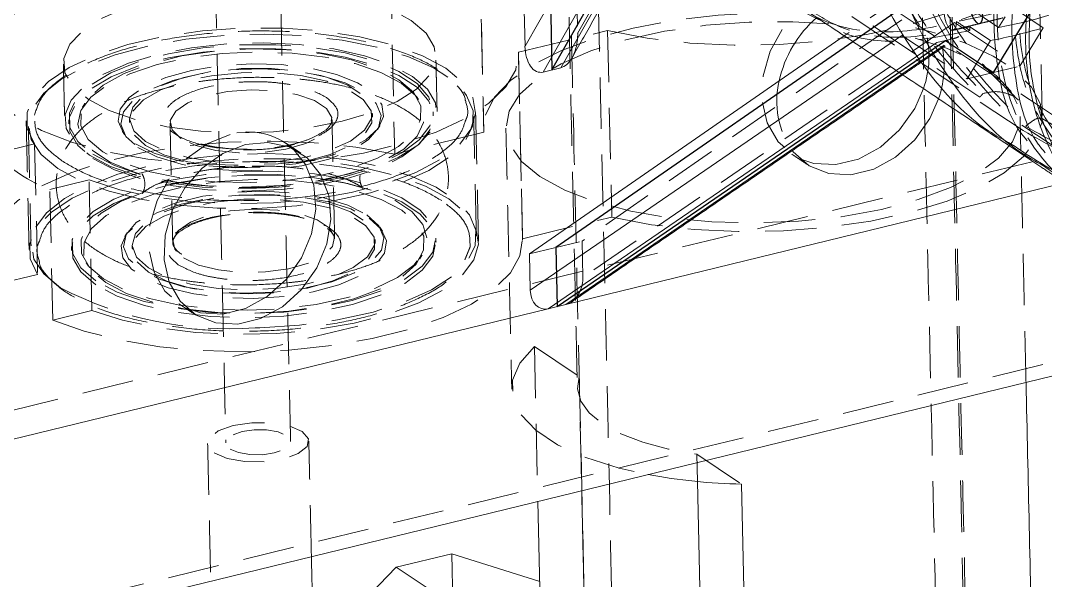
# Model space of a CAD drawing. Header units: millimetres. Extents: x 11 to 421, y 5 to 275.
# Drawn here: x 265.22 to 290.54, y 173.55 to 187.36 of the extents above; entities that cross this region are included whole.
import ezdxf

# ---------------------------------------------------------------- set-up
doc = ezdxf.new("R2010")
doc.units = ezdxf.units.MM
doc.linetypes.add('HIDDEN', pattern=[1.905, 1.27, -0.635])

msp = doc.modelspace()

# ---------------------------------------------------------------- linework, layer by layer
at = {"color": 7, "linetype": 'Continuous'}
for p, q in [((278.349, 186.14), (282.207, 192.925)), ((288.514, 188.726), (278.443, 181.76)), ((278.302, 188.33), (278.349, 186.14)), ((289.252, 186.076), (290.191, 187.609)), ((278.474, 180.3), (288.067, 186.865)), ((288.067, 186.865), (289.252, 186.076)), ((278.443, 181.76), (278.474, 180.3))]:
    msp.add_line(p, q, dxfattribs=at)
at = {"color": 7, "linetype": 'HIDDEN', "lineweight": 0}
for p, q in [((282.198, 192.693), (278.983, 187.039)), ((276.565, 189.201), (276.669, 184.6)), ((274.362, 188.665), (274.465, 184.064)), ((288.913, 185.471), (284.161, 188.634)), ((278.952, 188.488), (278.983, 187.039)), ((288.553, 188.462), (279.093, 181.918)), ((287.253, 188.145), (285.567, 186.98)), ((289.983, 184.641), (284.857, 188.053)), ((289.378, 187.185), (288.665, 187.66)), ((289.378, 187.185), (289.541, 187.451)), ((290.481, 187.179), (289.971, 187.519)), ((277.519, 186.574), (279.722, 187.11)), ((288.292, 187.307), (279.113, 181.025)), ((279.722, 187.11), (279.826, 182.509)), ((288.292, 187.307), (289.902, 186.235)), ((289.18, 186.862), (288.67, 187.202)), ((289.902, 186.235), (290.481, 187.179)), ((286.281, 186.504), (286.991, 186.99)), ((287.85, 186.812), (286.848, 186.127)), ((286.99, 186.032), (288.284, 186.918)), ((286.991, 186.99), (288.602, 185.918)), ((287.85, 186.812), (288.284, 186.918)), ((288.602, 185.918), (289.18, 186.862)), ((277.519, 186.574), (277.622, 181.973)), ((255.658, 175.465), (299.71, 186.187)), ((288.602, 185.918), (289.902, 186.235)), ((291.01, 184.075), (289.703, 184.945)), ((276.669, 184.6), (274.465, 184.064)), ((265.573, 184.316), (264.604, 184.081)), ((265.573, 184.316), (265.646, 181.096)), ((266.917, 183.427), (265.948, 183.191)), ((266.989, 180.206), (266.917, 183.427)), ((266.02, 179.97), (265.948, 183.191)), ((277.622, 181.973), (279.826, 182.509)), ((277.793, 181.602), (279.093, 181.918)), ((279.093, 181.918), (279.113, 181.025)), ((265.646, 181.096), (264.676, 180.86)), ((259.623, 171.361), (295.231, 180.028)), ((266.989, 180.206), (266.02, 179.97)), ((277.915, 179.314), (278.001, 175.495)), ((277.915, 179.314), (279.024, 178.58)), ((279.024, 178.58), (279.613, 152.353)), ((281.925, 176.659), (281.94, 175.988)), ((281.925, 176.659), (283.033, 175.925)), ((275.875, 174.207), (276.341, 153.501))]:
    msp.add_line(p, q, dxfattribs=at)
at = {"color": 7, "linetype": 'Continuous', "lineweight": 15}
for p, q in [((277.683, 186.723), (279.954, 190.717)), ((280.542, 190.325), (278.132, 186.087)), ((278.566, 186.192), (280.813, 190.145)), ((277.652, 188.171), (277.683, 186.723)), ((285.567, 186.98), (277.793, 181.602)), ((277.812, 180.708), (286.281, 186.504)), ((278.132, 186.087), (278.566, 186.192)), ((286.848, 186.127), (278.258, 180.247)), ((278.691, 180.353), (286.99, 186.032)), ((278.691, 180.353), (290.941, 183.334)), ((277.793, 181.602), (277.812, 180.708)), ((256.448, 174.939), (278.258, 180.247)), ((278.258, 180.247), (278.691, 180.353)), ((259.996, 171.113), (295.604, 179.78)), ((281.94, 175.988), (282.098, 168.967)), ((283.033, 175.925), (283.206, 168.233)), ((278.001, 175.495), (278.088, 171.623)), ((275.875, 174.207), (274.498, 173.872)), ((278.045, 173.521), (275.875, 174.207)), ((274.498, 173.872), (273.665, 173.002)), ((275.288, 173.348), (274.498, 173.872))]:
    msp.add_line(p, q, dxfattribs=at)
at = {"color": 7, "linetype": 'HIDDEN', "lineweight": 0, "flags": 128}
for points in [[(279.722, 187.11), (280.703, 186.924), (281.755, 186.803), (282.852, 186.751), (283.964, 186.769), (285.063, 186.857), (286.12, 187.012), (287.108, 187.231), (288.001, 187.507), (288.776, 187.834), (289.412, 188.203), (289.894, 188.604), (290.208, 189.027), (290.346, 189.461), (290.306, 189.895), (290.087, 190.317), (289.695, 190.717), (289.142, 191.083), (288.44, 191.407), (287.609, 191.68), (286.67, 191.896), (285.648, 192.047), (284.568, 192.131), (283.459, 192.145), (282.351, 192.089), (281.271, 191.965), (280.248, 191.774), (279.308, 191.524), (278.476, 191.219), (277.774, 190.869), (277.219, 190.481), (276.827, 190.067), (276.607, 189.636), (276.565, 189.201)], [(274.362, 188.665), (273.385, 188.84), (272.339, 188.948), (271.254, 188.987), (270.159, 188.954), (269.084, 188.852), (268.057, 188.683), (267.108, 188.451), (266.261, 188.163), (265.54, 187.827), (264.965, 187.452), (264.551, 187.047), (264.309, 186.625), (264.246, 186.196), (264.364, 185.772), (264.659, 185.366), (265.124, 184.987), (265.746, 184.646), (266.508, 184.353), (267.389, 184.115), (268.365, 183.939), (269.409, 183.829), (270.494, 183.79), (271.589, 183.821), (272.665, 183.922), (273.692, 184.09), (274.643, 184.321), (275.492, 184.608), (276.215, 184.944), (276.792, 185.319), (277.209, 185.723), (277.453, 186.145), (277.519, 186.574)], [(266.893, 185.417), (267.416, 185.14), (268.073, 184.911), (268.837, 184.739), (269.68, 184.63), (270.569, 184.588), (271.47, 184.616), (272.349, 184.712), (273.171, 184.872), (273.905, 185.091), (274.523, 185.359), (275.002, 185.667), (275.321, 186.003), (275.471, 186.353), (275.443, 186.705), (275.241, 187.045), (274.871, 187.359), (274.348, 187.636), (273.692, 187.865), (272.927, 188.038), (272.084, 188.147), (271.195, 188.188), (270.294, 188.16), (269.415, 188.064), (268.593, 187.904), (267.859, 187.686), (267.241, 187.417), (266.763, 187.109), (266.443, 186.774), (266.294, 186.423), (266.321, 186.071), (266.523, 185.732), (266.893, 185.417)], [(285.547, 188.231), (284.992, 188.014), (284.481, 187.651), (284.053, 187.169), (283.739, 186.602), (283.563, 185.995), (283.537, 185.39), (283.664, 184.834), (283.934, 184.368), (284.327, 184.025), (284.47, 183.948)], [(284.829, 187.522), (284.671, 187.53), (283.563, 187.544), (282.454, 187.488), (281.374, 187.363), (280.351, 187.173), (279.412, 186.923), (278.58, 186.618), (277.877, 186.268), (277.323, 185.88), (276.931, 185.466), (276.711, 185.035), (276.669, 184.6)], [(285.185, 187.278), (284.293, 187.327), (283.217, 187.319), (282.151, 187.241), (281.125, 187.093), (280.169, 186.881), (279.311, 186.611), (278.574, 186.289), (277.982, 185.927), (277.55, 185.533), (277.29, 185.119), (277.211, 184.698), (277.315, 184.281), (277.598, 183.88), (278.053, 183.507)], [(288.038, 187.532), (288.049, 187.415), (288.082, 187.299), (288.133, 187.201), (288.193, 187.139), (288.252, 187.122), (288.3, 187.154), (288.33, 187.228), (288.336, 187.334)], [(266.917, 183.427), (267.675, 183.184), (268.539, 183.002), (269.481, 182.885), (270.469, 182.837), (271.472, 182.86), (272.456, 182.953), (273.391, 183.114), (274.244, 183.336), (274.988, 183.613), (275.6, 183.935), (276.058, 184.293), (276.348, 184.674), (276.461, 185.066), (276.392, 185.456), (276.144, 185.831), (275.726, 186.179), (275.15, 186.489), (274.436, 186.751), (273.607, 186.956), (272.69, 187.097), (271.714, 187.17), (270.713, 187.172), (269.718, 187.104), (268.762, 186.967), (267.877, 186.766), (267.09, 186.507), (266.429, 186.2), (265.914, 185.854), (265.562, 185.48), (265.385, 185.09), (265.389, 184.698), (265.573, 184.316)], [(279.826, 182.509), (280.807, 182.322), (281.859, 182.202), (282.955, 182.15), (284.068, 182.168), (285.167, 182.256), (286.224, 182.411), (287.212, 182.63), (288.105, 182.906), (288.879, 183.233), (289.516, 183.601), (289.997, 184.003), (290.311, 184.426), (290.45, 184.86), (290.409, 185.294), (290.19, 185.716), (289.799, 186.115), (289.245, 186.482), (288.544, 186.806), (287.713, 187.079), (287.324, 187.179)], [(266.147, 183.709), (265.735, 184.051), (265.489, 184.42), (265.418, 184.803), (265.524, 185.188), (265.803, 185.563), (266.246, 185.916), (266.84, 186.235), (267.564, 186.51), (268.396, 186.733), (269.309, 186.895), (270.274, 186.993), (271.26, 187.022), (272.234, 186.982), (273.166, 186.874), (274.026, 186.702), (274.786, 186.471), (275.421, 186.188), (275.812, 185.942)], [(266.924, 184.037), (267.447, 183.76), (268.104, 183.531), (268.868, 183.358), (269.711, 183.249), (270.6, 183.208), (271.501, 183.236), (272.38, 183.332), (273.202, 183.492), (273.936, 183.71), (274.554, 183.979), (275.033, 184.287), (275.352, 184.622), (275.502, 184.973), (275.474, 185.325), (275.272, 185.664), (274.902, 185.979), (274.379, 186.256), (273.723, 186.485), (272.958, 186.657), (272.115, 186.766), (271.226, 186.808), (270.325, 186.78), (269.446, 186.684), (268.624, 186.524), (267.89, 186.305), (267.272, 186.037), (266.794, 185.729), (266.474, 185.393), (266.325, 185.043), (266.352, 184.691), (266.554, 184.351), (266.924, 184.037)], [(278.053, 183.507), (278.666, 183.173), (279.42, 182.887), (280.293, 182.657), (281.26, 182.49), (282.293, 182.391), (283.363, 182.363), (284.438, 182.406), (285.488, 182.519), (286.483, 182.7), (287.393, 182.942), (288.193, 183.239), (288.86, 183.582), (289.374, 183.962), (289.721, 184.367), (289.891, 184.786), (289.879, 185.207), (289.684, 185.617), (289.314, 186.005), (288.778, 186.36), (288.092, 186.672), (287.319, 186.919)], [(267.011, 184.058), (267.542, 183.779), (268.21, 183.55), (268.99, 183.381), (269.848, 183.279), (270.749, 183.247), (271.658, 183.287), (272.536, 183.398), (273.347, 183.575), (274.059, 183.81), (274.642, 184.095), (275.073, 184.416), (275.333, 184.762), (275.412, 185.119), (275.307, 185.47), (275.022, 185.803), (274.569, 186.103), (273.966, 186.358), (273.238, 186.558), (272.416, 186.694), (271.531, 186.762), (270.621, 186.758), (269.724, 186.682), (268.875, 186.537), (268.109, 186.33), (267.458, 186.069), (266.949, 185.764), (266.602, 185.428), (266.431, 185.075), (266.444, 184.72), (266.64, 184.376), (267.011, 184.058)], [(267.013, 183.957), (267.544, 183.678), (268.213, 183.449), (268.992, 183.28), (269.85, 183.178), (270.752, 183.146), (271.66, 183.187), (272.538, 183.297), (273.349, 183.474), (274.061, 183.71), (274.644, 183.994), (275.075, 184.316), (275.335, 184.662), (275.414, 185.018), (275.309, 185.369), (275.024, 185.702), (274.571, 186.002), (273.968, 186.257), (273.241, 186.457), (272.418, 186.594), (271.533, 186.661), (270.624, 186.657), (269.726, 186.581), (268.877, 186.436), (268.111, 186.229), (267.46, 185.968), (266.951, 185.663), (266.604, 185.328), (266.434, 184.975), (266.446, 184.619), (266.642, 184.275), (267.013, 183.957)], [(274.628, 185.811), (274.123, 186.076), (273.487, 186.294), (272.746, 186.455), (271.929, 186.552), (271.071, 186.582), (270.207, 186.544), (269.372, 186.439), (268.6, 186.27), (267.923, 186.046), (267.368, 185.776), (266.958, 185.47), (266.711, 185.141), (266.636, 184.802), (266.735, 184.467), (267.006, 184.151), (267.438, 183.865), (268.011, 183.623), (268.703, 183.432), (269.486, 183.302), (270.328, 183.238), (271.193, 183.242), (272.047, 183.315), (272.855, 183.452), (273.583, 183.649), (274.203, 183.898), (274.687, 184.188), (275.017, 184.507), (275.18, 184.843), (275.167, 185.181), (274.981, 185.508), (274.628, 185.811)], [(274.571, 185.898), (274.927, 185.59), (275.108, 185.256), (275.106, 184.911), (274.921, 184.57), (274.56, 184.249), (274.04, 183.961), (273.383, 183.718), (272.618, 183.532), (271.779, 183.411), (270.902, 183.359), (270.026, 183.379), (269.188, 183.47), (268.425, 183.629), (267.772, 183.848), (267.255, 184.117), (266.899, 184.426), (266.718, 184.76), (266.72, 185.105), (266.906, 185.445), (267.267, 185.766), (267.787, 186.055), (268.443, 186.297), (269.208, 186.483), (270.047, 186.605), (270.924, 186.657), (271.801, 186.637), (272.639, 186.545), (273.401, 186.386), (274.055, 186.168), (274.571, 185.898)], [(268.067, 184.315), (268.521, 184.084), (269.103, 183.903), (269.783, 183.782), (270.524, 183.727), (271.286, 183.74), (272.027, 183.822), (272.709, 183.968), (273.294, 184.17), (273.75, 184.417), (274.054, 184.696), (274.188, 184.992), (274.146, 185.289), (273.93, 185.57), (273.55, 185.821), (273.029, 186.029), (272.394, 186.181), (271.678, 186.27), (270.922, 186.291), (270.165, 186.243), (269.448, 186.128), (268.811, 185.953), (268.287, 185.727), (267.904, 185.462), (267.683, 185.172), (267.637, 184.874), (267.767, 184.583), (268.067, 184.315)], [(268.124, 184.228), (268.589, 183.994), (269.188, 183.813), (269.888, 183.695), (270.648, 183.648), (271.423, 183.674), (272.169, 183.772), (272.842, 183.936), (273.403, 184.156), (273.819, 184.42), (274.067, 184.712), (274.131, 185.016), (274.009, 185.313), (273.707, 185.586), (273.242, 185.821), (272.643, 186.002), (271.943, 186.119), (271.183, 186.166), (270.408, 186.14), (269.662, 186.042), (268.989, 185.878), (268.428, 185.658), (268.012, 185.394), (267.764, 185.102), (267.7, 184.799), (267.822, 184.501), (268.124, 184.228)], [(268.312, 184.375), (268.022, 184.64), (267.914, 184.929), (267.995, 185.223), (268.259, 185.503), (268.69, 185.752), (269.26, 185.955), (269.934, 186.098), (270.67, 186.172), (271.421, 186.173), (272.14, 186.101), (272.783, 185.96), (273.307, 185.76), (273.681, 185.512), (273.882, 185.233), (273.895, 184.939), (273.722, 184.65), (273.372, 184.383), (272.867, 184.155), (272.24, 183.981), (271.529, 183.872), (270.78, 183.834), (270.039, 183.869), (269.353, 183.977), (268.765, 184.149), (268.312, 184.375)], [(268.314, 184.274), (268.767, 184.048), (269.355, 183.876), (270.041, 183.769), (270.782, 183.733), (271.531, 183.771), (272.242, 183.881), (272.869, 184.055), (273.374, 184.282), (273.724, 184.549), (273.898, 184.838), (273.884, 185.132), (273.684, 185.411), (273.309, 185.659), (272.785, 185.86), (272.143, 186.001), (271.424, 186.073), (270.672, 186.071), (269.937, 185.997), (269.262, 185.854), (268.692, 185.652), (268.261, 185.403), (267.997, 185.122), (267.917, 184.829), (268.025, 184.54), (268.314, 184.274)], [(276.175, 185.598), (276.242, 185.507), (276.401, 185.129), (276.384, 184.743), (276.19, 184.362), (275.828, 183.997), (275.307, 183.659), (274.646, 183.361), (273.864, 183.111), (272.988, 182.918), (272.045, 182.787), (271.066, 182.723), (270.082, 182.729), (269.125, 182.803), (268.226, 182.944), (267.413, 183.146), (266.712, 183.404), (266.147, 183.709)], [(269.182, 184.448), (268.966, 184.661), (268.923, 184.892), (269.057, 185.122), (269.356, 185.329), (269.794, 185.495), (270.332, 185.606), (270.922, 185.652), (271.511, 185.627), (272.047, 185.536), (272.483, 185.385), (272.78, 185.189), (272.911, 184.964), (272.865, 184.731), (272.645, 184.51), (272.273, 184.321), (271.779, 184.181), (271.209, 184.102), (270.613, 184.091), (270.044, 184.15), (269.552, 184.272), (269.182, 184.448)], [(270.404, 184.545), (269.849, 184.328), (269.338, 183.965), (268.91, 183.483), (268.596, 182.917), (268.42, 182.309), (268.394, 181.705), (268.521, 181.149), (268.791, 180.682), (269.185, 180.34), (269.327, 180.263)], [(274.465, 184.064), (273.504, 184.236), (272.477, 184.344), (271.41, 184.385), (270.332, 184.357), (269.272, 184.262), (268.256, 184.101), (267.313, 183.879), (266.466, 183.602), (265.739, 183.277), (265.15, 182.913), (264.714, 182.519), (264.445, 182.105), (264.348, 181.684), (264.426, 181.265), (264.676, 180.86)], [(271.016, 179.776), (271.132, 179.779), (272.112, 179.842), (273.054, 179.973), (273.931, 180.166), (274.712, 180.416), (275.374, 180.714), (275.894, 181.052), (276.257, 181.417), (276.45, 181.799), (276.467, 182.184), (276.308, 182.562), (275.978, 182.919), (275.487, 183.244), (274.852, 183.526), (274.092, 183.757), (273.232, 183.93), (272.3, 184.037), (271.326, 184.077), (270.34, 184.048), (269.376, 183.95), (268.463, 183.788), (267.63, 183.565), (266.906, 183.29), (266.312, 182.971), (265.869, 182.618), (265.59, 182.243), (265.485, 181.858), (265.556, 181.475), (265.801, 181.106), (266.213, 180.764), (266.213, 180.764)], [(266.989, 180.206), (267.747, 179.964), (268.611, 179.781), (269.553, 179.664), (270.541, 179.616), (271.544, 179.639), (272.529, 179.732), (273.463, 179.893), (274.316, 180.115), (275.061, 180.392), (275.672, 180.715), (276.13, 181.072), (276.421, 181.453), (276.533, 181.845), (276.465, 182.235), (276.217, 182.61), (275.798, 182.958), (275.223, 183.268), (274.509, 183.53), (273.679, 183.735), (272.762, 183.876), (271.787, 183.949), (270.785, 183.951), (269.79, 183.883), (268.835, 183.746), (267.949, 183.545), (267.163, 183.286), (266.501, 182.979), (265.986, 182.633), (265.635, 182.259), (265.458, 181.87), (265.461, 181.478), (265.646, 181.096)], [(267.081, 180.938), (266.71, 181.256), (266.514, 181.6), (266.501, 181.955), (266.672, 182.308), (267.019, 182.644), (267.528, 182.948), (268.179, 183.21), (268.945, 183.417), (269.794, 183.561), (270.692, 183.637), (271.601, 183.642), (272.486, 183.574), (273.309, 183.438), (274.036, 183.238), (274.639, 182.983), (275.092, 182.682), (275.377, 182.35), (275.482, 181.998), (275.403, 181.642), (275.143, 181.296), (274.712, 180.974), (274.129, 180.69), (273.417, 180.455), (272.606, 180.278), (271.728, 180.167), (270.82, 180.127), (269.918, 180.158), (269.06, 180.261), (268.28, 180.43), (267.612, 180.659), (267.081, 180.938)], [(267.083, 180.837), (266.713, 181.155), (266.517, 181.499), (266.504, 181.855), (266.674, 182.207), (267.021, 182.543), (267.531, 182.848), (268.181, 183.109), (268.947, 183.316), (269.796, 183.461), (270.694, 183.537), (271.604, 183.541), (272.488, 183.474), (273.311, 183.337), (274.039, 183.137), (274.641, 182.882), (275.094, 182.582), (275.379, 182.249), (275.484, 181.898), (275.405, 181.542), (275.145, 181.196), (274.715, 180.874), (274.131, 180.589), (273.42, 180.354), (272.608, 180.177), (271.73, 180.066), (270.822, 180.026), (269.92, 180.058), (269.062, 180.16), (268.283, 180.329), (267.614, 180.558), (267.083, 180.837)], [(267.271, 180.984), (266.918, 181.286), (266.732, 181.614), (266.719, 181.952), (266.882, 182.288), (267.212, 182.607), (267.696, 182.897), (268.315, 183.145), (269.044, 183.342), (269.852, 183.48), (270.706, 183.552), (271.571, 183.556), (272.413, 183.492), (273.196, 183.362), (273.888, 183.172), (274.461, 182.929), (274.892, 182.644), (275.163, 182.327), (275.263, 181.993), (275.188, 181.654), (274.94, 181.325), (274.531, 181.019), (273.976, 180.748), (273.299, 180.524), (272.527, 180.356), (271.692, 180.251), (270.828, 180.212), (269.97, 180.242), (269.153, 180.34), (268.412, 180.501), (267.776, 180.718), (267.271, 180.984)], [(267.328, 180.897), (267.844, 180.627), (268.498, 180.408), (269.26, 180.25), (270.098, 180.158), (270.974, 180.138), (271.852, 180.19), (272.691, 180.311), (273.455, 180.497), (274.112, 180.74), (274.632, 181.028), (274.993, 181.35), (275.179, 181.69), (275.181, 182.035), (275, 182.369), (274.643, 182.677), (274.127, 182.947), (273.474, 183.166), (272.711, 183.324), (271.873, 183.416), (270.997, 183.436), (270.12, 183.384), (269.281, 183.262), (268.516, 183.076), (267.859, 182.834), (267.339, 182.546), (266.978, 182.224), (266.793, 181.884), (266.79, 181.539), (266.971, 181.205), (267.328, 180.897)], [(273.832, 182.48), (274.131, 182.212), (274.262, 181.921), (274.215, 181.622), (273.995, 181.333), (273.612, 181.068), (273.088, 180.842), (272.45, 180.667), (271.734, 180.552), (270.977, 180.504), (270.221, 180.525), (269.505, 180.614), (268.87, 180.766), (268.349, 180.973), (267.969, 181.224), (267.753, 181.506), (267.711, 181.803), (267.845, 182.098), (268.148, 182.377), (268.605, 182.624), (269.19, 182.826), (269.872, 182.972), (270.613, 183.054), (271.375, 183.068), (272.116, 183.013), (272.796, 182.891), (273.378, 182.71), (273.832, 182.48)], [(273.775, 182.567), (274.077, 182.293), (274.199, 181.996), (274.135, 181.693), (273.887, 181.401), (273.471, 181.137), (272.91, 180.916), (272.237, 180.753), (271.491, 180.655), (270.716, 180.629), (269.956, 180.676), (269.256, 180.793), (268.657, 180.974), (268.192, 181.208), (267.89, 181.482), (267.768, 181.779), (267.832, 182.082), (268.08, 182.375), (268.496, 182.638), (269.057, 182.859), (269.73, 183.022), (270.476, 183.12), (271.251, 183.146), (272.011, 183.1), (272.711, 182.982), (273.31, 182.801), (273.775, 182.567)], [(268.382, 181.254), (268.092, 181.52), (267.985, 181.809), (268.065, 182.103), (268.329, 182.383), (268.76, 182.632), (269.33, 182.835), (270.005, 182.977), (270.74, 183.052), (271.491, 183.053), (272.211, 182.981), (272.853, 182.84), (273.377, 182.64), (273.751, 182.392), (273.952, 182.112), (273.965, 181.819), (273.792, 181.529), (273.442, 181.263), (272.937, 181.035), (272.31, 180.861), (271.599, 180.752), (270.85, 180.714), (270.109, 180.749), (269.423, 180.856), (268.835, 181.028), (268.382, 181.254)], [(268.384, 181.154), (268.837, 180.928), (269.425, 180.756), (270.111, 180.649), (270.852, 180.613), (271.601, 180.651), (272.312, 180.76), (272.939, 180.934), (273.444, 181.162), (273.794, 181.429), (273.968, 181.718), (273.954, 182.012), (273.754, 182.291), (273.38, 182.539), (272.855, 182.74), (272.213, 182.88), (271.494, 182.952), (270.743, 182.951), (270.007, 182.877), (269.332, 182.734), (268.762, 182.532), (268.331, 182.282), (268.067, 182.002), (267.987, 181.708), (268.095, 181.419), (268.384, 181.154)], [(269.248, 181.503), (269.619, 181.327), (270.11, 181.205), (270.679, 181.146), (271.275, 181.157), (271.845, 181.236), (272.339, 181.376), (272.712, 181.565), (272.931, 181.786), (272.977, 182.019), (272.846, 182.244), (272.549, 182.441), (272.113, 182.591), (271.577, 182.683), (270.988, 182.707), (270.398, 182.661), (269.861, 182.551), (269.423, 182.384), (269.123, 182.177), (268.989, 181.947), (269.032, 181.716), (269.248, 181.503)], [(266.02, 179.97), (266.799, 179.693), (267.688, 179.472), (268.664, 179.311), (269.701, 179.216), (270.772, 179.189), (271.849, 179.23), (272.903, 179.339), (273.906, 179.512), (274.833, 179.745), (275.658, 180.032), (276.359, 180.365), (276.919, 180.736), (277.323, 181.135), (277.559, 181.551), (277.622, 181.973)], [(277.915, 179.314), (277.555, 178.906), (277.376, 178.483), (277.382, 178.057), (277.575, 177.642), (277.947, 177.25), (278.489, 176.891), (279.184, 176.577), (280.011, 176.316), (280.722, 176.158)], [(279.024, 178.58), (278.977, 178.273), (279.06, 177.97), (279.27, 177.679), (279.603, 177.407), (280.048, 177.163), (280.594, 176.954), (281.225, 176.784), (281.925, 176.659)], [(270.01, 176.692), (270.331, 176.554), (270.768, 176.478), (271.254, 176.474), (271.716, 176.544), (272.084, 176.676), (272.301, 176.851), (272.334, 177.042), (272.178, 177.219), (271.858, 177.357), (271.421, 177.434), (270.934, 177.437), (270.472, 177.368), (270.105, 177.235), (269.888, 177.06), (269.855, 176.87), (270.01, 176.692)], [(270.401, 176.787), (270.606, 176.699), (270.885, 176.65), (271.197, 176.647), (271.492, 176.692), (271.728, 176.777), (271.866, 176.889), (271.888, 177.011), (271.788, 177.125), (271.583, 177.213), (271.303, 177.261), (270.992, 177.264), (270.696, 177.219), (270.461, 177.135), (270.322, 177.023), (270.301, 176.901), (270.401, 176.787)]]:
    msp.add_lwpolyline(points, dxfattribs=at)
at = {"color": 7, "linetype": 'Continuous', "flags": 128}
msp.add_lwpolyline([(288.887, 187.28), (288.937, 187.297), (288.972, 187.356), (288.987, 187.448), (288.979, 187.559), (288.949, 187.672), (288.902, 187.77), (288.846, 187.838), (288.788, 187.866), (288.738, 187.849), (288.703, 187.791), (288.688, 187.699), (288.696, 187.588), (288.726, 187.475), (288.773, 187.376), (288.829, 187.308), (288.887, 187.28)], dxfattribs=at)
at = {"color": 7, "linetype": 'Continuous', "lineweight": 15, "flags": 128}
for points in [[(284.47, 183.948), (284.815, 183.832), (285.36, 183.803), (285.922, 183.94), (286.46, 184.233), (286.934, 184.66), (287.308, 185.189), (287.523, 185.677)], [(284.284, 184.149), (284.308, 184.119), (284.701, 183.777), (285.188, 183.584), (285.733, 183.555), (286.295, 183.692), (286.833, 183.984), (287.307, 184.411), (287.681, 184.94), (287.896, 185.429)], [(270.778, 184.297), (270.222, 184.08), (269.711, 183.717), (269.283, 183.234), (268.97, 182.668), (268.793, 182.06), (268.768, 181.456), (268.895, 180.9), (269.165, 180.434), (269.558, 180.091), (270.045, 179.898), (270.59, 179.869), (271.152, 180.006), (271.69, 180.299), (272.164, 180.725), (272.539, 181.255), (272.786, 181.847), (272.888, 182.459), (272.837, 183.045), (272.636, 183.561), (272.302, 183.969), (271.857, 184.239), (271.336, 184.351), (270.778, 184.297)], [(269.327, 180.263), (269.672, 180.147), (270.217, 180.118), (270.779, 180.254), (271.317, 180.547), (271.791, 180.974), (272.165, 181.503), (272.413, 182.096), (272.515, 182.707), (272.464, 183.293), (272.263, 183.809), (271.948, 184.2)]]:
    msp.add_lwpolyline(points, dxfattribs=at)
at = {"color": 7, "linetype": 'Continuous', "lineweight": 15}
for centre, radius, start, end in [((286.805, 185.237), 2.915, 131.1363, 167.5043), ((283.278, 189.933), 14.011, 259.4903, 268.9984)]:
    msp.add_arc(centre, radius, start, end, dxfattribs=at)
at = {"color": 7, "linetype": 'HIDDEN', "lineweight": 0}
for centre, radius, start, end in [((285.273, 186.471), 2.386, 340.5889, 15.5733), ((285.641, 186.223), 2.391, 340.6082, 15.0033), ((286.013, 185.365), 2.114, 166.2648, 215.1181), ((270.859, 182.956), 1.653, 48.7968, 105.9703), ((267.207, 186.552), 3.589, 223.5114, 249.4556), ((270.37, 188.802), 9.049, 242.6512, 274.0943)]:
    msp.add_arc(centre, radius, start, end, dxfattribs=at)
for centre, major_axis, ratio, start_param, end_param in [((293.636, 193.231), (8.486, 5.183), 0.404449, 3.961405, 4.125076), ((293.636, 193.231), (8.948, 5.466), 0.404449, 3.965643, 4.120838), ((278.55, 186.934), (0.068, 0.748), 0.573245, 4.041771, 4.905656), ((287.858, 187.201), (0.604, -0.153), 0.432322, 5.59755, 5.918613), ((278.679, 180.919), (0.143, 0.567), 0.722111, 3.827228, 5.076961)]:
    msp.add_ellipse(centre, major_axis=major_axis, ratio=ratio, start_param=start_param, end_param=end_param, dxfattribs=at)
at = {"color": 7, "linetype": 'Continuous', "lineweight": 15}
for centre, major_axis, ratio, start_param, end_param in [((278.116, 186.828), (0.068, 0.748), 0.573245, 1.764063, 3.33486), ((278.55, 186.934), (0.068, 0.748), 0.573245, 3.33486, 4.041771), ((278.245, 180.814), (0.143, 0.567), 0.722111, 1.935369, 3.506165), ((278.679, 180.919), (0.143, 0.567), 0.722111, 3.506165, 3.827228)]:
    msp.add_ellipse(centre, major_axis=major_axis, ratio=ratio, start_param=start_param, end_param=end_param, dxfattribs=at)
at = {"color": 7, "linetype": 'HIDDEN', "lineweight": 0}
for points in [[(278.145, 217.443), (279.083, 175.758)], [(288.34, 149.968), (286.827, 217.239)], [(286.596, 208.067), (399.407, 132.966)], [(289.025, 149.983), (287.864, 201.596)], [(390.883, 118.342), (273.655, 196.383)], [(279.324, 195.478), (280.352, 149.788)], [(290.456, 185.002), (290.353, 189.604)], [(278.727, 189.342), (278.976, 178.299)], [(289.075, 149.985), (288.185, 189.555)], [(276.559, 189.294), (276.663, 184.692)], [(270.036, 188.441), (270.294, 176.938)], [(271.894, 176.974), (271.635, 188.477)], [(288.258, 187.124), (289.559, 187.44)], [(288.67, 187.202), (288.671, 187.11)], [(287.013, 186.017), (288.399, 186.966)], [(275.512, 185.111), (275.481, 186.492)], [(277.624, 181.936), (277.52, 186.537)], [(266.283, 186.285), (266.314, 184.904)], [(288.913, 185.471), (288.999, 185.561)], [(266.816, 185.32), (266.757, 185.224)], [(275.056, 185.41), (274.993, 185.504)], [(273.915, 184.975), (273.912, 185.075)], [(275.414, 185.008), (275.412, 185.109)], [(276.534, 181.912), (276.462, 185.133)], [(265.365, 184.883), (265.437, 181.662)], [(266.414, 184.907), (266.417, 184.806)], [(267.914, 184.94), (267.916, 184.84)], [(268.917, 184.825), (268.983, 181.88)], [(272.982, 181.97), (272.916, 184.915)], [(276.481, 182.049), (276.415, 184.993)], [(290.055, 178.429), (289.908, 184.99)], [(265.418, 184.746), (265.484, 181.801)], [(267.739, 184.622), (267.803, 184.529)], [(274.042, 184.669), (274.101, 184.765)], [(277.211, 184.705), (277.356, 178.263)], [(272.144, 184.089), (271.771, 184.338)], [(284.275, 184.059), (284.648, 183.811)], [(274.16, 182.173), (274.096, 182.266)], [(267.857, 182.126), (267.798, 182.03)], [(266.485, 181.786), (266.487, 181.686)], [(267.984, 181.82), (267.986, 181.719)], [(273.985, 181.854), (273.983, 181.955)], [(275.485, 181.888), (275.482, 181.989)], [(276.197, 181.456), (276.325, 181.767)], [(275.083, 181.475), (275.142, 181.571)], [(266.843, 181.384), (266.906, 181.291)], [(269.132, 180.373), (269.505, 180.125)], [(272.408, 174.134), (272.344, 176.984)], [(269.845, 176.928), (269.921, 173.529)]]:
    msp.add_open_spline(points, degree=1, dxfattribs=at)
for points, knots in [([(293.411, 204.46), (293.845, 203.771), (294.721, 202.38), (295.348, 199.876), (295.433, 197.247), (294.94, 194.632), (293.937, 192.206), (292.51, 190.117), (290.781, 188.494), (288.884, 187.428), (286.985, 186.999), (285.297, 187.134), (284.446, 187.679), (284.065, 187.923)], [0, 0, 0, 0, 0.090985, 0.183621, 0.276257, 0.368896, 0.46154, 0.554192, 0.646855, 0.739531, 0.832207, 0.92487, 1, 1, 1, 1]), ([(299.513, 198.089), (298.675, 197.922), (297.001, 197.589), (294.656, 196.369), (292.611, 194.732), (290.984, 192.749), (289.865, 190.585), (289.308, 188.397), (289.329, 186.351), (289.904, 184.596), (290.934, 183.334), (292.255, 182.55), (293.272, 182.442), (293.781, 182.388)], [0, 0, 0, 0, 0.0929662, 0.185919, 0.2788613, 0.3717955, 0.4647243, 0.5576503, 0.6505765, 0.7435053, 0.8364395, 0.9182033, 1, 1, 1, 1]), ([(286.954, 197.6), (286.686, 196.91), (286.151, 195.532), (285.842, 193.286), (285.942, 191.05), (286.501, 188.926), (287.466, 186.99), (288.431, 185.977), (288.913, 185.471)], [0, 0, 0, 0, 0.166746, 0.333397, 0.5, 0.666603, 0.833254, 1, 1, 1, 1]), ([(287.041, 197.551), (286.777, 196.869), (286.25, 195.507), (285.949, 193.287), (286.051, 191.077), (286.607, 188.977), (287.565, 187.064), (288.52, 186.062), (288.999, 185.561)], [0, 0, 0, 0, 0.166745, 0.333396, 0.5, 0.666604, 0.833255, 1, 1, 1, 1]), ([(287.744, 197.074), (287.476, 196.384), (286.941, 195.006), (286.632, 192.76), (286.732, 190.524), (287.291, 188.4), (288.256, 186.465), (289.221, 185.451), (289.703, 184.945)], [0, 0, 0, 0, 0.1667457, 0.333397, 0.4999999, 0.666603, 0.8332544, 1, 1, 1, 1]), ([(287.831, 197.025), (287.567, 196.343), (287.04, 194.981), (286.739, 192.761), (286.841, 190.551), (287.397, 188.451), (288.355, 186.538), (289.31, 185.536), (289.789, 185.035)], [0, 0, 0, 0, 0.166745, 0.333396, 0.5, 0.666604, 0.833255, 1, 1, 1, 1]), ([(289.871, 185.393), (289.528, 185.717), (288.908, 186.303), (288.244, 187.256), (287.76, 188.148), (287.339, 189.174), (286.97, 190.566), (286.83, 192.055), (286.898, 193.47), (287.063, 194.62), (287.282, 195.369), (287.387, 195.727)], [0, 0, 0, 0, 0.1329718, 0.2402077, 0.3216397, 0.4119099, 0.538678, 0.7024651, 0.7985131, 0.9037787, 1, 1, 1, 1]), ([(291.01, 184.075), (290.719, 184.454), (290.137, 185.212), (289.747, 186.765), (289.761, 188.508), (290.235, 190.362), (291.118, 192.225), (292.037, 193.348), (292.497, 193.91)], [0, 0, 0, 0, 0.166746, 0.333397, 0.5, 0.666603, 0.833254, 1, 1, 1, 1]), ([(291.093, 184.167), (290.807, 184.54), (290.235, 185.286), (289.852, 186.817), (289.871, 188.534), (290.342, 190.362), (291.219, 192.199), (292.13, 193.306), (292.585, 193.86)], [0, 0, 0, 0, 0.166745, 0.333396, 0.5, 0.666604, 0.833255, 1, 1, 1, 1]), ([(284.574, 187.708), (284.867, 187.518), (285.576, 187.06), (286.993, 186.848), (288.111, 187.084), (288.67, 187.202)], [0, 0, 0, 0, 0.260624, 0.630406, 1, 1, 1, 1]), ([(289.636, 187.65), (289.463, 187.597), (289.031, 187.463), (288.596, 187.382), (288.336, 187.334)], [0, 0, 0, 0, 0.399909, 1, 1, 1, 1]), ([(288.671, 187.11), (288.106, 186.994), (286.977, 186.763), (285.727, 186.911), (285.164, 187.255), (285.029, 187.338)], [0, 0, 0, 0, 0.431692, 0.863601, 1, 1, 1, 1]), ([(288.671, 187.11), (288.642, 187.13), (288.585, 187.168), (288.473, 187.242), (288.39, 187.297), (288.336, 187.334)], [0, 0, 0, 0, 0.257432, 0.514874, 1, 1, 1, 1]), ([(265.573, 185.027), (265.617, 185.171), (265.703, 185.459), (266.112, 185.869), (266.693, 186.235), (267.416, 186.54), (268.236, 186.781), (269.148, 186.961), (270.155, 187.077), (271.233, 187.116), (272.321, 187.068), (273.35, 186.932), (274.258, 186.721), (275.001, 186.453), (275.582, 186.143), (275.982, 185.794), (276.195, 185.534), (276.209, 185.391), (276.21, 185.382)], [0, 0, 0, 0, 0.069884, 0.139769, 0.208201, 0.273901, 0.335889, 0.397877, 0.463577, 0.53201, 0.601894, 0.671778, 0.74021, 0.805911, 0.867899, 0.929886, 0.995587, 1, 1, 1, 1]), ([(270.892, 185.956), (270.606, 185.943), (270.204, 185.925), (269.63, 185.854), (269.159, 185.776), (268.632, 185.653), (268.123, 185.495), (267.639, 185.298), (267.193, 185.057), (266.797, 184.765), (266.467, 184.414), (266.224, 184), (266.095, 183.528), (266.108, 183.012), (266.285, 182.514), (266.601, 182.079), (267.012, 181.729), (267.491, 181.454), (268.054, 181.224), (268.659, 181.053), (269.261, 180.942), (269.785, 180.879), (270.349, 180.837), (270.762, 180.838), (271.007, 180.839)], [0, 0, 0, 0, 0.0603493, 0.0846442, 0.1245453, 0.1651416, 0.2080817, 0.2523576, 0.2978563, 0.3444711, 0.3905898, 0.4347841, 0.4781476, 0.5230713, 0.5727901, 0.6208368, 0.67363, 0.7262496, 0.7734249, 0.8324741, 0.8785685, 0.9130114, 0.9483352, 1, 1, 1, 1]), ([(272.778, 185.462), (272.618, 185.545), (272.373, 185.672), (271.891, 185.781), (271.479, 185.836), (271.042, 185.855), (270.478, 185.835), (269.818, 185.733), (269.288, 185.545), (268.983, 185.354), (268.824, 185.189), (268.753, 185.017), (268.777, 184.797), (269.004, 184.543), (269.46, 184.345), (269.934, 184.234), (270.347, 184.18), (270.785, 184.161), (271.348, 184.181), (272.009, 184.282), (272.539, 184.47), (272.843, 184.662), (273.003, 184.826), (273.073, 184.998), (273.056, 185.22), (272.887, 185.366), (272.778, 185.462)], [0, 0, 0, 0, 0.059864, 0.09209, 0.125, 0.15791, 0.190136, 0.25, 0.309864, 0.34209, 0.375, 0.40791, 0.440136, 0.5, 0.559864, 0.59209, 0.625, 0.65791, 0.690136, 0.75, 0.809864, 0.84209, 0.875, 0.90791, 0.940136, 1, 1, 1, 1]), ([(271.007, 180.839), (271.293, 180.851), (271.695, 180.869), (272.269, 180.94), (272.74, 181.019), (273.266, 181.142), (273.776, 181.299), (274.26, 181.497), (274.706, 181.738), (275.102, 182.03), (275.432, 182.38), (275.675, 182.794), (275.804, 183.266), (275.791, 183.783), (275.614, 184.281), (275.298, 184.716), (274.887, 185.066), (274.408, 185.341), (273.844, 185.571), (273.24, 185.741), (272.637, 185.853), (272.114, 185.916), (271.55, 185.958), (271.137, 185.957), (270.892, 185.956)], [0, 0, 0, 0, 0.0603493, 0.0846441, 0.1245453, 0.1651416, 0.2080817, 0.2523576, 0.2978563, 0.3444711, 0.3905899, 0.4347841, 0.4781477, 0.5230713, 0.5727901, 0.6208368, 0.6736301, 0.7262497, 0.7734249, 0.8324741, 0.8785686, 0.9130114, 0.9483352, 1, 1, 1, 1]), ([(288.999, 185.561), (289.108, 185.583), (289.343, 185.63), (289.622, 185.549), (289.783, 185.481), (289.807, 185.446), (289.809, 185.443)], [0, 0, 0, 0, 0.34186, 0.734962, 0.975537, 1, 1, 1, 1]), ([(276.21, 185.382), (276.251, 185.25), (276.304, 185.083), (276.225, 184.915), (276.208, 184.879)], [0, 0, 0, 0, 0.782491, 1, 1, 1, 1]), ([(266.274, 183.879), (266.127, 183.99), (265.825, 184.219), (265.576, 184.61), (265.574, 184.886), (265.573, 185.027)], [0, 0, 0, 0, 0.316069, 0.651071, 1, 1, 1, 1]), ([(276.208, 184.879), (276.174, 184.772), (276.095, 184.521), (275.712, 184.147), (275.134, 183.781), (274.41, 183.476), (273.59, 183.235), (272.679, 183.054), (271.672, 182.938), (270.593, 182.9), (269.505, 182.948), (268.476, 183.083), (267.571, 183.295), (266.817, 183.561), (266.451, 183.775), (266.274, 183.879)], [0, 0, 0, 0, 0.0612737, 0.1434806, 0.2239792, 0.3012647, 0.3741825, 0.4471003, 0.5243858, 0.6048844, 0.6870912, 0.7692981, 0.8497966, 0.9270822, 1, 1, 1, 1]), ([(272.909, 184.923), (272.912, 184.91), (272.92, 184.867), (272.872, 184.776), (272.802, 184.672), (272.702, 184.616), (272.698, 184.614)], [0, 0, 0, 0, 0.156474, 0.510491, 0.977791, 1, 1, 1, 1]), ([(290.507, 184.899), (290.497, 184.908), (290.444, 184.955), (290.346, 184.958), (290.221, 184.89), (290.101, 184.794), (290.046, 184.749)], [0, 0, 0, 0, 0.068762, 0.35172, 0.69923, 1, 1, 1, 1]), ([(296.248, 183.559), (295.777, 183.524), (294.802, 183.453), (293.333, 183.649), (291.839, 184.095), (290.939, 184.645), (290.476, 184.928)], [0, 0, 0, 0, 0.2264602, 0.4682859, 0.7263051, 1, 1, 1, 1]), ([(270.932, 184.18), (270.738, 184.181), (270.468, 184.183), (270.1, 184.226), (269.818, 184.275), (269.532, 184.353), (269.299, 184.442), (269.192, 184.509), (269.143, 184.539)], [0, 0, 0, 0, 0.264369, 0.367581, 0.53382, 0.69695, 0.862323, 1, 1, 1, 1]), ([(272.698, 184.614), (272.619, 184.565), (272.468, 184.47), (272.159, 184.359), (271.85, 184.28), (271.525, 184.223), (271.218, 184.19), (271.01, 184.182), (270.932, 184.18)], [0, 0, 0, 0, 0.212639, 0.409297, 0.56821, 0.712976, 0.892357, 1, 1, 1, 1]), ([(289.983, 184.641), (290.59, 184.304), (291.805, 183.63), (293.899, 183.172), (295.343, 183.255), (296.066, 183.297)], [0, 0, 0, 0, 0.3332156, 0.6665171, 1, 1, 1, 1]), ([(290.046, 184.749), (290.647, 184.415), (291.849, 183.747), (293.92, 183.291), (295.349, 183.371), (296.063, 183.412)], [0, 0, 0, 0, 0.333216, 0.666518, 1, 1, 1, 1]), ([(289.692, 184.311), (290.183, 183.979), (291.081, 183.369), (292.163, 183.158), (292.655, 183.062)], [0, 0, 0, 0, 0.545584, 1, 1, 1, 1]), ([(275.625, 182.916), (275.448, 183.02), (275.082, 183.234), (274.328, 183.5), (273.423, 183.712), (272.394, 183.847), (271.306, 183.895), (270.227, 183.856), (269.22, 183.74), (268.309, 183.56), (267.489, 183.319), (266.765, 183.014), (266.187, 182.648), (265.804, 182.274), (265.725, 182.023), (265.691, 181.916)], [0, 0, 0, 0, 0.072918, 0.150203, 0.230702, 0.312909, 0.395116, 0.475614, 0.5529, 0.625817, 0.698735, 0.776021, 0.856519, 0.938726, 1, 1, 1, 1]), ([(268.222, 183.579), (268.225, 183.575), (268.233, 183.567), (268.295, 183.437), (268.299, 183.237), (268.242, 183.098), (268.219, 183.079), (268.282, 183.142), (268.444, 183.249), (268.701, 183.372), (269.052, 183.498), (269.452, 183.601), (269.862, 183.677), (270.343, 183.742), (270.707, 183.758), (270.941, 183.769)], [0, 0, 0, 0, 0.05799, 0.130116, 0.221842, 0.300619, 0.373152, 0.444515, 0.518318, 0.595271, 0.673185, 0.760329, 0.827235, 0.888921, 1, 1, 1, 1]), ([(270.941, 183.769), (271.172, 183.769), (271.496, 183.769), (271.951, 183.733), (272.314, 183.688), (272.699, 183.615), (273.041, 183.525), (273.323, 183.423), (273.528, 183.324), (273.65, 183.243), (273.69, 183.202), (273.664, 183.228), (273.606, 183.356), (273.598, 183.555), (273.658, 183.693), (273.661, 183.695), (273.663, 183.697)], [0, 0, 0, 0, 0.109327, 0.153213, 0.22433, 0.295198, 0.367672, 0.438928, 0.507733, 0.573622, 0.637553, 0.702781, 0.774815, 0.866424, 0.945102, 1, 1, 1, 1]), ([(290.471, 183.78), (290.882, 183.505), (291.885, 182.836), (293.078, 182.554), (293.781, 182.388)], [0, 0, 0, 0, 0.410864, 1, 1, 1, 1]), ([(276.325, 181.767), (276.325, 181.908), (276.323, 182.184), (276.074, 182.576), (275.772, 182.805), (275.625, 182.916)], [0, 0, 0, 0, 0.348929, 0.683931, 1, 1, 1, 1]), ([(269.121, 181.333), (269.012, 181.428), (268.843, 181.575), (268.826, 181.796), (268.896, 181.968), (269.055, 182.133), (269.36, 182.324), (269.89, 182.513), (270.551, 182.614), (271.114, 182.634), (271.552, 182.615), (271.965, 182.56), (272.439, 182.45), (272.895, 182.252), (273.122, 181.998), (273.146, 181.778), (273.075, 181.605), (272.916, 181.441), (272.611, 181.25), (272.081, 181.061), (271.42, 180.96), (270.857, 180.94), (270.419, 180.959), (270.008, 181.014), (269.526, 181.122), (269.281, 181.25), (269.121, 181.333)], [0, 0, 0, 0, 0.059864, 0.09209, 0.125, 0.15791, 0.190136, 0.25, 0.309864, 0.34209, 0.375, 0.40791, 0.440136, 0.5, 0.559864, 0.59209, 0.625, 0.65791, 0.690136, 0.75, 0.809864, 0.84209, 0.875, 0.90791, 0.940136, 1, 1, 1, 1]), ([(269.201, 182.181), (269.28, 182.23), (269.431, 182.324), (269.74, 182.436), (270.048, 182.515), (270.373, 182.572), (270.681, 182.605), (270.889, 182.612), (270.967, 182.615)], [0, 0, 0, 0, 0.212639, 0.409297, 0.56821, 0.712976, 0.892357, 1, 1, 1, 1]), ([(270.967, 182.615), (271.161, 182.614), (271.43, 182.612), (271.799, 182.569), (272.081, 182.52), (272.368, 182.442), (272.608, 182.347), (272.793, 182.242), (272.914, 182.133), (272.973, 182.046), (272.974, 182.002), (272.974, 181.984)], [0, 0, 0, 0, 0.18176, 0.252721, 0.367015, 0.479172, 0.592869, 0.70428, 0.813502, 0.92549, 1, 1, 1, 1]), ([(269.205, 181.596), (269.197, 181.6), (269.128, 181.639), (269.053, 181.717), (268.985, 181.822), (268.975, 181.905), (269.024, 182.018), (269.097, 182.123), (269.197, 182.178), (269.201, 182.181)], [0, 0, 0, 0, 0.021954, 0.186602, 0.35542, 0.560422, 0.744907, 0.988427, 1, 1, 1, 1]), ([(265.691, 181.916), (265.674, 181.879), (265.595, 181.712), (265.648, 181.544), (265.689, 181.413)], [0, 0, 0, 0, 0.217508, 1, 1, 1, 1]), ([(265.689, 181.413), (265.69, 181.404), (265.704, 181.26), (265.916, 181), (266.317, 180.651), (266.898, 180.342), (267.641, 180.074), (268.549, 179.862), (269.578, 179.727), (270.665, 179.679), (271.744, 179.717), (272.751, 179.833), (273.662, 180.014), (274.486, 180.254), (275.194, 180.561), (275.658, 180.822), (275.808, 180.985), (275.834, 181.013)], [0, 0, 0, 0, 0.0050462, 0.080174, 0.151056, 0.221938, 0.2970659, 0.375317, 0.4552287, 0.5351405, 0.6133917, 0.6885195, 0.7594015, 0.8302835, 0.9054113, 0.9836624, 1, 1, 1, 1])]:
    msp.add_open_spline(points, degree=3, knots=knots, dxfattribs=at)
at = {"color": 7, "linetype": 'Continuous', "lineweight": 15}
for points, knots in [([(292.108, 202.4), (291.552, 202.076), (290.438, 201.426), (288.937, 199.882), (287.64, 197.941), (286.682, 195.613), (286.199, 193.025), (286.28, 190.416), (286.932, 187.937), (288.163, 185.791), (289.4, 184.388), (290.285, 183.886), (290.471, 183.78)], [0, 0, 0, 0, 0.100509, 0.2010694, 0.3015854, 0.4130519, 0.5245119, 0.6359687, 0.7474256, 0.8588857, 0.9703522, 1, 1, 1, 1]), ([(289.599, 201.793), (289.102, 201.324), (288.107, 200.387), (286.845, 198.442), (285.892, 196.141), (285.409, 193.55), (285.49, 190.942), (286.141, 188.462), (287.375, 186.321), (288.605, 184.902), (289.502, 184.415), (289.692, 184.311)], [0, 0, 0, 0, 0.1096263, 0.2192084, 0.3437614, 0.4683073, 0.5928495, 0.7173917, 0.8419376, 0.9664906, 1, 1, 1, 1]), ([(290.084, 184.394), (290.026, 184.463), (289.601, 184.963), (289.272, 186.333), (289.213, 188.369), (289.782, 190.59), (290.907, 192.777), (292.548, 194.781), (294.609, 196.443), (296.98, 197.657), (299.496, 198.245), (301.33, 198.389), (302.213, 198.151), (302.303, 198.126)], [0, 0, 0, 0, 0.017268, 0.125072, 0.232872, 0.340672, 0.448475, 0.556285, 0.664104, 0.771935, 0.879782, 0.987628, 1, 1, 1, 1]), ([(290.529, 184.098), (290.47, 184.167), (290.046, 184.667), (289.716, 186.037), (289.658, 188.072), (290.227, 190.294), (291.351, 192.481), (292.992, 194.485), (295.054, 196.147), (297.425, 197.36), (299.941, 197.949), (301.775, 198.093), (302.657, 197.855), (302.748, 197.83)], [0, 0, 0, 0, 0.017268, 0.125072, 0.232872, 0.340672, 0.448475, 0.556285, 0.664104, 0.771935, 0.879782, 0.987628, 1, 1, 1, 1]), ([(292.489, 182.372), (292.241, 182.488), (291.486, 182.84), (290.631, 184.026), (290.032, 185.775), (290.011, 187.851), (290.57, 190.062), (291.697, 192.252), (293.337, 194.255), (295.4, 195.92), (297.768, 197.121), (300.296, 197.756), (302.85, 197.784), (305.223, 197.13), (306.834, 196.352), (307.478, 195.671), (307.563, 195.583)], [0, 0, 0, 0, 0.038655, 0.117771, 0.196883, 0.275992, 0.355101, 0.434213, 0.513329, 0.592452, 0.671584, 0.750728, 0.829871, 0.909003, 0.988127, 1, 1, 1, 1]), ([(297.238, 196.708), (296.554, 196.363), (295.186, 195.675), (293.338, 194.119), (291.774, 192.225), (290.655, 190.058), (290.099, 187.873), (290.114, 185.817), (290.712, 184.1), (291.459, 183.002), (292.085, 182.695), (292.217, 182.63)], [0, 0, 0, 0, 0.109673, 0.219302, 0.343908, 0.468507, 0.593103, 0.717698, 0.842297, 0.966903, 1, 1, 1, 1]), ([(285.029, 187.338), (284.718, 187.488), (283.951, 187.858), (283.098, 188.969), (282.5, 190.361), (282.465, 191.439), (282.45, 191.903)], [0, 0, 0, 0, 0.198783, 0.489333, 0.779846, 1, 1, 1, 1]), ([(289.654, 184.259), (289.785, 184.172), (290.048, 183.997), (290.311, 183.822), (290.442, 183.734)], [0, 0, 0, 0, 0.500858, 1, 1, 1, 1])]:
    msp.add_open_spline(points, degree=3, knots=knots, dxfattribs=at)
for points in [[(278.844, 186.439), (280.913, 190.078)], [(284.545, 187.66), (289.652, 184.26)], [(278.827, 180.415), (287.013, 186.017)], [(290.442, 183.734), (291.167, 183.252)], [(290.694, 150.021), (290.055, 178.429)], [(279.083, 175.758), (279.196, 170.709)], [(272.53, 168.702), (272.408, 174.134)]]:
    msp.add_open_spline(points, degree=1, dxfattribs=at)

doc.saveas('drawing.dxf')
